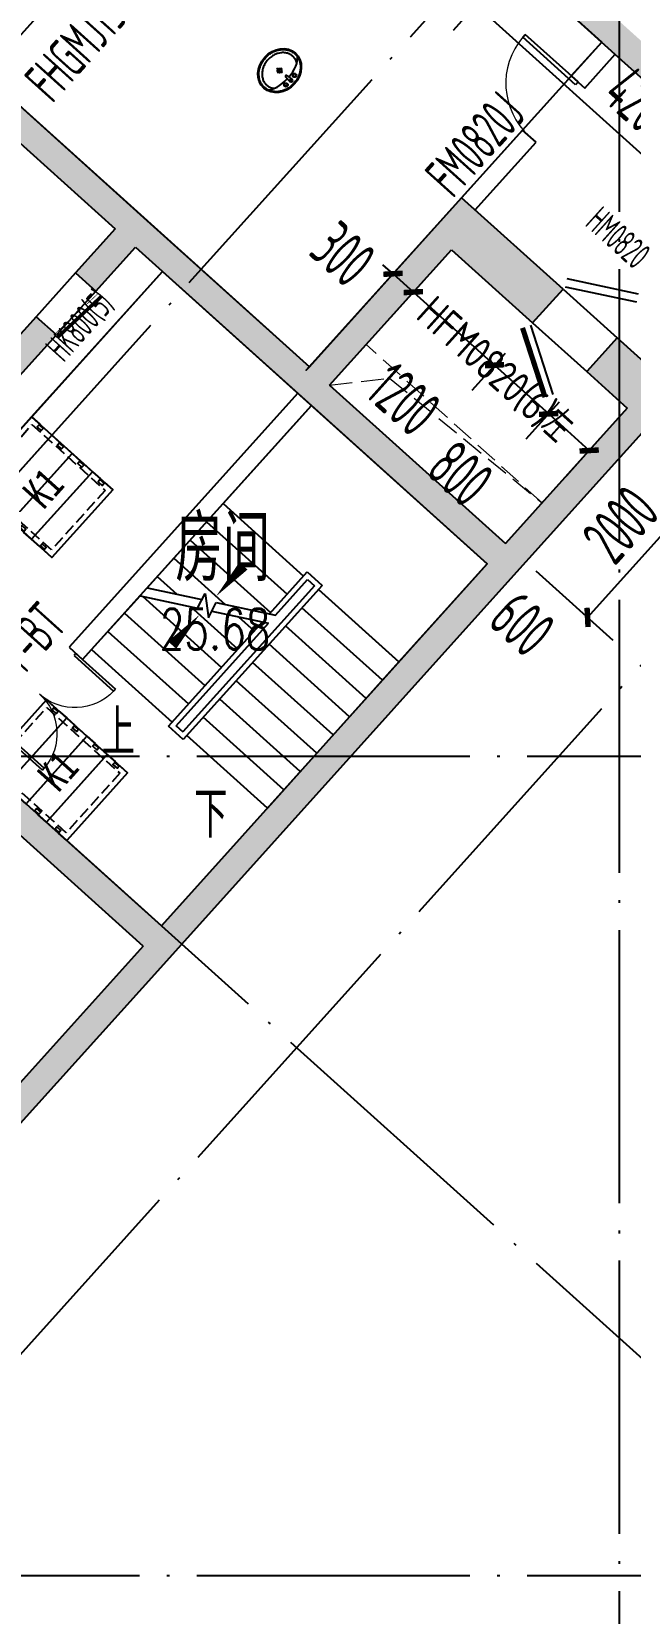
# Model space of a CAD drawing. Extents: x -473190 to 2138458, y -81875 to 2633646.
# Drawn here: x 89196 to 95775, y 47148 to 64521 of the extents above; entities that cross this region are included whole.
import ezdxf

# ---------------------------------------------------------------- set-up
doc = ezdxf.new("R2010")
doc.units = 0
doc.header["$LTSCALE"] = 1000
for name, pattern in [('__DASH', [0.35, 0.25, -0.1]), ('DASH', [0.35, 0.25, -0.1]), ('DOTE', [2.42, 2, -0.2, 0.02, -0.2])]:
    doc.linetypes.add(name, pattern=pattern)
for name, color, linetype in [('A-DIM_SYMB', 3, 'Continuous'), ('A-PUB_TEXT', 7, 'Continuous'), ('A-STAIR', 3, 'Continuous'), ('A-WALL', 2, 'Continuous'), ('DOOR_FIRE', 4, 'Continuous'), ('DOOR_FIRE_TEXT', 7, 'Continuous'), ('DOTE', 1, 'DOTE'), ('LVTRY', 6, 'Continuous'), ('PUB_DIM', 3, 'Continuous'), ('PUB_HATCH', 8, 'Continuous'), ('RF-JSK', 9, 'Continuous'), ('RF-M', 4, 'Continuous'), ('RF-MBH', 11, 'Continuous'), ('RF-QT', 30, 'Continuous'), ('SPACE', 7, 'Continuous'), ('索引线', 252, 'Continuous'), ('雨棚投影', 147, 'Continuous')]:
    doc.layers.add(name, color=color, linetype=linetype)
doc.layers.add('HOLE', color=52, linetype='Continuous', lineweight=15)
doc.styles.add('_TCH_DIM', font='SIMPLEX', dxfattribs={"bigfont": 'GBCBIG'})
doc.styles.add('_TCH_DIM_T3', font='tssdeng.shx', dxfattribs={"width": 0.564706, "bigfont": '@@@tssdchn.shx'})
doc.styles.add('_TCH_SPACE', font='SIMPLEX', dxfattribs={"height": 5, "bigfont": 'GBCBIG'})
doc.styles.add('_TCH_WINDOW', font='tssdeng.shx', dxfattribs={"width": 0.8, "height": 3.5, "bigfont": 'tssdchn.shx'})
doc.styles.add('TYDG_01', font='', dxfattribs={"width": 0.8})
doc.styles.get('TYDG_01').set_extended_font_data('SimSun')
doc.dimstyles.new('_TCH_ARCH&&150', dxfattribs={"dimtxt": 525, "dimasz": 150, "dimexe": 375, "dimexo": 450, "dimgap": 150, "dimtad": 1, "dimdec": 0, "dimzin": 0, "dimdsep": 46, "dimtxsty": '_TCH_DIM_T3', "dimblk": 'ARCHTICK', "dimcen": 0.09, "dimclrt": 7, "dimazin": 2, "dimtfac": 1, "dimtdec": 0, "dimtix": 1, "dimtmove": 2, "dimatfit": 3, "dimfxl": 0, "dimtolj": 1, "dimtzin": 0, "dimarcsym": 0})

# ---------------------------------------------------------------- blocks, each defined once
blk = doc.blocks.new('A$C4F5A101F')
at = {"layer": 'DOTE', "color": 16, "linetype": 'DOTE', "ltscale": 1.5}
blk.add_line((-106989.7, 16373.7), (-106989.7, -213765.2), dxfattribs=at)
at = {"layer": 'DOTE', "color": 127, "linetype": 'DOTE', "ltscale": 1.5}
for p, q in [((-204013.3, -198812), (-71274.2, -51390.3)), ((-199059.6, -203024.4), (-66443.7, -55739.6)), ((-124088.3, -92501.6), (-100449.2, -113786.4)), ((-39660.8, -101507.4), (-168489.7, -101507.4)), ((-39660.8, -110507.4), (-168489.7, -110507.4))]:
    blk.add_line(p, q, dxfattribs=at)
blk = doc.blocks.new('RFJSK1')
at = {"layer": 'RF-JSK'}
for p, q in [((220418, 104411), (220418, 104351)), ((221398, 104411), (221398, 104351)), ((220418, 104111), (220418, 104051)), ((221398, 104111), (221398, 104051)), ((220418, 103811), (220418, 103751)), ((221398, 103811), (221398, 103751)), ((220418, 103511), (220418, 103451)), ((221398, 103511), (221398, 103451))]:
    blk.add_line(p, q, dxfattribs=at)
for points in [[(220408, 104531), (221408, 104531), (221408, 103331), (220408, 103331), (220408, 104531)], [(220408, 104411), (220408, 104531), (221408, 104531), (221408, 104411)], [(220408, 104411), (220448, 104411), (220448, 104351), (220408, 104351)], [(221408, 104351), (221408, 104231), (220408, 104231), (220408, 104351)], [(221408, 104411), (221368, 104411), (221368, 104351), (221408, 104351)], [(220408, 104111), (220408, 104231), (221408, 104231), (221408, 104111)], [(220408, 104111), (220448, 104111), (220448, 104051), (220408, 104051)], [(221408, 104111), (221368, 104111), (221368, 104051), (221408, 104051)], [(221408, 104051), (221408, 103931), (220408, 103931), (220408, 104051)], [(220408, 103811), (220408, 103931), (221408, 103931), (221408, 103811)], [(220408, 103811), (220448, 103811), (220448, 103751), (220408, 103751)], [(221408, 103751), (221408, 103631), (220408, 103631), (220408, 103751)], [(221408, 103811), (221368, 103811), (221368, 103751), (221408, 103751)], [(220408, 103511), (220408, 103631), (221408, 103631), (221408, 103511)], [(220408, 103511), (220448, 103511), (220448, 103451), (220408, 103451)], [(221408, 103451), (221408, 103331), (220408, 103331), (220408, 103451)], [(221408, 103511), (221368, 103511), (221368, 103451), (221408, 103451)]]:
    blk.add_lwpolyline(points, dxfattribs=at)
at = {"layer": 'RF-JSK', "linetype": '__DASH', "ltscale": 0.5}
blk.add_lwpolyline([(220468, 104471), (221348, 104471), (221348, 103391), (220468, 103391)], close=True, dxfattribs=at)
at = {"layer": 'RF-JSK', "color": 110, "style": 'TYDG_01', "width": 0.8}
blk.add_text('K1', height=339.9, dxfattribs=at).set_placement((220727, 103744))
blk = doc.blocks.new('$DorLib2D$00000002')
for p, q in [((-0.5, 0), (-0.5, 0.4875)), ((-0.475, 0.4875), (-0.5, 0.4875)), ((-0.475, 0), (-0.475, 0.4875)), ((0.475, 0), (0.475, 0.4875)), ((0.475, 0.4875), (0.5, 0.4875)), ((0.5, 0), (0.5, 0.4875)), ((-0.5, 0), (-0.475, 0)), ((0.5, 0), (0.475, 0))]:
    blk.add_line(p, q)
at = {"lineweight": 13}
for centre, start, end in [((-0.4875, 0), 0, 88.53072), ((0.4875, 0), 91.46928, 180)]:
    blk.add_arc(centre, 0.4875, start, end, dxfattribs=at)
blk = doc.blocks.new('$DorLib2D$00000001')
for p, q in [((0.45, 0.975), (0.5, 0.975)), ((0.45, 0), (0.45, 0.975)), ((0.5, 0), (0.5, 0.975)), ((0.5, 0), (0.45, 0))]:
    blk.add_line(p, q)
at = {"lineweight": 13}
blk.add_arc((0.475, 0), 0.975, 91.4693, 180, dxfattribs=at)
blk = doc.blocks.new('$DorLib2D$00000196')
at = {"color": 0}
for p, q in [((-0.5, 0.357), (0.366, 0.857)), ((-0.5, -0.357), (0.366, -0.857)), ((-0.557, -0.456), (0.309, -0.956))]:
    blk.add_line(p, q, dxfattribs=at)
at = {"color": 0, "const_width": 0.0714}
blk.add_lwpolyline([(-0.557, 0.456), (0.309, 0.956)], dxfattribs=at)
blk = doc.blocks.new('$DorLib2D$00000249')
at = {"color": 0}
for points, const_width in [([(-0.504, 0.274), (0.492, 0.361)], 0.06), ([(0.207, 0.262), (0.496, 0.287)], 0.01), ([(-0.5, 0.2), (-0.254, 0.221)], 0.01), ([(-0.156, 0.23), (0.13, 0.255)], 0.01)]:
    blk.add_lwpolyline(points, dxfattribs=dict(at, const_width=const_width))
blk = doc.blocks.new('rfk')
at = {"layer": 'PUB_HATCH'}
for points in [[(507278.2, -754115.3), (507479, -753892.4), (506289.9, -752821.8), (506049.6, -752740), (505940.6, -752910.9)], [(509351.6, -755847.7), (509411.1, -755632.1), (507479, -753892.4), (507278.2, -754115.3), (509210.4, -755855.1)], [(500276.4, -754269.9), (500298.6, -754693.5), (501710.5, -755964.9), (501862.2, -756020.7), (502022.8, -755842.3)], [(503925.2, -757689.8), (504066.4, -757682.4), (505404.7, -756196.1), (505516.3, -755623.8), (503843.5, -757481.7)], [(505404.7, -756196.1), (506296.4, -756999.1), (506631, -756627.5), (505516.3, -755623.8)], [(501862.2, -756020.7), (501933.5, -756165.6), (503865.7, -757905.4), (503925.2, -757689.8), (503843.5, -757481.7), (502022.8, -755842.3)], [(501710.5, -755964.9), (501275.6, -756447.9), (501498.6, -756648.7), (501933.5, -756165.6), (501862.2, -756020.7)], [(500494.9, -757763.4), (501063.6, -757131.7), (500840.7, -756931), (500271.9, -757562.7), (500343.2, -757707.6)], [(507671.4, -757564.3), (507225.5, -757162.8), (506891, -757534.4), (507336.8, -757935.9), (507600.7, -757792.2)], [(503925.2, -757689.8), (503865.7, -757905.4), (505797.8, -759645.1), (505939.1, -759637.7), (505998.6, -759422.2), (504066.4, -757682.4)], [(507600.7, -757792.2), (507336.8, -757935.9), (505998.6, -759422.2), (505939.1, -759637.7), (506020.8, -759845.9), (507794, -757876.5)], [(505939.1, -759637.7), (505797.8, -759645.1), (502218, -763620.9), (502158.5, -763836.5), (502240.2, -764044.6), (506020.8, -759845.9)], [(502158.5, -763836.5), (502218, -763620.9), (500285.8, -761881.2), (500085.1, -762104.1), (502017.3, -763843.9)], [(502158.5, -763836.5), (502017.3, -763843.9), (500377.9, -765664.6), (500600.8, -765865.3), (502240.2, -764044.6)]]:
    blk.add_hatch(color=256, dxfattribs=at).paths.add_polyline_path(points)
at = {"color": 2}
blk.add_lwpolyline([(503843.5, -757481.7), (503810, -757518.8), (507055.3, -753914.6), (503488.2, -750702.8), (500276.4, -754269.9), (503843.5, -757481.7)], dxfattribs=at)
at = {"color": 2, "elevation": -650}
blk.add_lwpolyline([(498650.9, -760409.1), (502230.7, -756433.3), (505797.8, -759645.1), (502218, -763620.9), (498650.9, -760409.1)], dxfattribs=at)
at = {"color": 4}
blk.add_lwpolyline([(500792.1, -758031), (502230.7, -756433.3)], dxfattribs=at)
at = {"layer": 'A-DIM_SYMB'}
for points in [[(502827.5, -762010, 0, 0, 0), (504848.3, -759765.7, 0, 0, 0), (503845, -758862.4, 0, 0, 0), (502817.9, -760003.1, 0, 120, 0), (503119, -759668.7, 0, 0, 0)], [(501824.2, -761106.7, 0, 0, 0), (502637.2, -760203.7, 0, 120, 0), (502336.1, -760538.2, 0, 0, 0)]]:
    blk.add_lwpolyline(points, format="xyseb", dxfattribs=at)
at = {"layer": 'A-STAIR'}
for p, q in [((503865.7, -757905.4), (502895.4, -758982.9)), ((505797.8, -759645.1), (503865.7, -757905.4)), ((502060.3, -759910.5), (502895.4, -758982.9)), ((502895.4, -758982.9), (503779.8, -759779.2)), ((502895.4, -758982.9), (503779.8, -759779.2)), ((502714.8, -759183.6), (503599.1, -759979.8)), ((502534.1, -759384.2), (503418.4, -760180.5)), ((502353.4, -759584.9), (502917.3, -760092.6)), ((504827.6, -760722.7), (505797.8, -759645.1)), ((502172.8, -759785.5), (502389.1, -759980.4)), ((503898.7, -759886.3), (502453.3, -761491.5)), ((503898.7, -759886.3), (502453.3, -761491.5)), ((503983.4, -759881.8), (502457.8, -761576.2)), ((503404.3, -760196.1), (503819.9, -759734.6)), ((503472.1, -760210.6), (503824.4, -759819.3)), ((503472.1, -760210.6), (503824.4, -759819.3)), ((503819.9, -759734.6), (503983.4, -759881.8)), ((503824.4, -759819.3), (503898.7, -759886.3)), ((503824.4, -759819.3), (503898.7, -759886.3)), ((501450.1, -760588.1), (501983, -759996.3)), ((501983, -759996.3), (502616.2, -760130.9)), ((502009.6, -760001.9), (502876.4, -760782.4)), ((502060.3, -759910.5), (502663.2, -760038.6)), ((502616.2, -760130.9), (502697.2, -759971.9)), ((502697.2, -759971.9), (502734.6, -760238.2)), ((502734.6, -760238.2), (502819.4, -760071.8)), ((502819.4, -760071.8), (503472.1, -760210.6)), ((504827.6, -760722.7), (503943.3, -759926.4)), ((503943.3, -759926.4), (504827.6, -760722.7)), ((501811.4, -760186.8), (502695.8, -760983.1)), ((502537.8, -760114.2), (503057.1, -760581.8)), ((502772.4, -760164.1), (503394.8, -760296.4)), ((503066, -760226.5), (503237.8, -760381.1)), ((504646.9, -760923.3), (503762.6, -760127.1)), ((501630.8, -760387.5), (502515.1, -761183.7)), ((502294.3, -761429), (503327.1, -760282)), ((502379, -761424.5), (503394.8, -760296.4)), ((502379, -761424.5), (503394.8, -760296.4)), ((504466.3, -761124), (503581.9, -760327.7)), ((501450.1, -760588.1), (502334.4, -761384.4)), ((504285.6, -761324.6), (503401.3, -760528.4)), ((504104.9, -761525.3), (503220.6, -760729)), ((504827.6, -760722.7), (503382.3, -762327.9)), ((503924.3, -761725.9), (503039.9, -760929.7)), ((503743.6, -761926.6), (502859.3, -761130.3)), ((502457.8, -761576.2), (502294.3, -761429)), ((502453.3, -761491.5), (502379, -761424.5)), ((502379, -761424.5), (502453.3, -761491.5)), ((503562.9, -762127.2), (502678.6, -761330.9)), ((503382.3, -762327.9), (502497.9, -761531.6))]:
    blk.add_line(p, q, dxfattribs=at)
at = {"layer": 'A-WALL'}
for p, q in [((507055.3, -753914.6), (506720.7, -754286.2)), ((506869.4, -754420), (507203.9, -754048.4)), ((506720.7, -754286.2), (506869.4, -754420)), ((506185.4, -754880.7), (505516.3, -755623.8)), ((505664.9, -755757.7), (506334, -755014.5)), ((506334, -755014.5), (506185.4, -754880.7)), ((503717, -757771.5), (501204.2, -760562.4)), ((501352.8, -760696.2), (503865.7, -757905.4)), ((501204.2, -760562.4), (501352.8, -760696.2))]:
    blk.add_line(p, q, dxfattribs=at)
at = {"layer": 'RF-M'}
for p, q in [((501275.6, -756447.9), (500840.7, -756931)), ((501498.6, -756648.7), (501063.6, -757131.7)), ((506631, -756627.5, 150), (507225.5, -757162.8, 150)), ((506296.4, -756999.1, 150), (506891, -757534.4, 150))]:
    blk.add_line(p, q, dxfattribs=at)
at = {"layer": 'RF-M', "lineweight": 15}
blk.add_line((501176.9, -757603.7), (501846, -756860.6), dxfattribs=at)
at = {"layer": 'RF-QT'}
for p, q in [((507278.2, -754115.3), (505940.6, -752910.9)), ((509210.4, -755855.1), (507278.2, -754115.3)), ((500276.4, -754269.9), (502022.8, -755842.3)), ((500298.6, -754693.5), (501710.5, -755964.9)), ((503843.5, -757481.7), (505516.3, -755623.8)), ((506631, -756627.5), (505516.3, -755623.8)), ((502022.8, -755842.3), (503843.5, -757481.7)), ((501710.5, -755964.9), (501275.6, -756447.9)), ((501498.6, -756648.7), (501933.5, -756165.6)), ((501933.5, -756165.6), (503865.7, -757905.4)), ((504066.4, -757682.4), (505404.7, -756196.1)), ((505404.7, -756196.1), (506296.4, -756999.1)), ((501275.6, -756447.9), (501498.6, -756648.7)), ((506296.4, -756999.1), (506631, -756627.5)), ((500840.7, -756931), (500271.9, -757562.7)), ((501063.6, -757131.7), (500840.7, -756931)), ((500494.9, -757763.4), (501063.6, -757131.7)), ((507225.5, -757162.8), (506891, -757534.4)), ((507671.4, -757564.3), (507225.5, -757162.8)), ((506891, -757534.4), (507336.8, -757935.9)), ((504066.4, -757682.4), (505998.6, -759422.2)), ((503865.7, -757905.4), (505797.8, -759645.1)), ((507336.8, -757935.9), (505998.6, -759422.2)), ((507794, -757876.5), (506020.8, -759845.9)), ((505797.8, -759645.1), (502218, -763620.9)), ((506020.8, -759845.9), (502240.2, -764044.6)), ((502218, -763620.9), (500285.8, -761881.2)), ((502017.3, -763843.9), (500085.1, -762104.1)), ((502017.3, -763843.9), (500377.9, -765664.6)), ((502240.2, -764044.6), (500600.8, -765865.3))]:
    blk.add_line(p, q, dxfattribs=at)
at = {"layer": 'DOOR_FIRE'}
ref = blk.add_blockref('$DorLib2D$00000002', (500986.4, -753630.8), dxfattribs=dict(at, xscale=-1500, yscale=-1500, zscale=200, rotation=227.9999999999793))
ref.add_attrib('A', 'FHGMJ1522', (501021, -754598.5), dxfattribs={"layer": 'DOOR_FIRE_TEXT', "height": 446.25, "rotation": 48, "style": '_TCH_WINDOW', "width": 0.564706})
ref = blk.add_blockref('$DorLib2D$00000001', (506527.4, -754650.3), dxfattribs=dict(at, xscale=800, yscale=800, zscale=200, rotation=47.99999999995888))
ref.add_attrib('A', 'FM0820J', (505421.2, -755641.9), dxfattribs={"layer": 'DOOR_FIRE_TEXT', "height": 446.25, "rotation": 48, "style": '_TCH_WINDOW', "width": 0.564706})
ref = blk.add_blockref('$DorLib2D$00000002', (500877, -761075.2), dxfattribs=dict(at, xscale=1200, yscale=-1200, zscale=200, rotation=47.99999999980147))
ref.add_attrib('A', 'FM1221Y-BT', (500026.1, -761632.8), dxfattribs={"layer": 'DOOR_FIRE_TEXT', "height": 446.25, "rotation": 48, "style": '_TCH_WINDOW', "width": 0.564706})
at = {"layer": 'RF-JSK', "linetype": 'ByBlock', "rotation": 48.00000000007903}
for p in [(430322.5, -992514), (430485.4, -995621)]:
    blk.add_blockref('RFJSK1', p, dxfattribs=at)
at = {"layer": 'RF-M'}
ref = blk.add_blockref('$DorLib2D$00000196', (506761, -757081), dxfattribs=dict(at, xscale=800, yscale=-800, zscale=500, rotation=317.999999999987))
ref.add_attrib('A', 'HFM0820(6)左', (504998.2, -756938.6), dxfattribs={"layer": 'RF-MBH', "height": 350, "rotation": 318, "style": '_TCH_WINDOW', "width": 0.8})
at = {"layer": 'RF-M', "lineweight": 15}
ref = blk.add_blockref('$DorLib2D$00000249', (501169.6, -756789.8), dxfattribs=dict(at, xscale=-650, yscale=650, zscale=300, rotation=227.9999999999941))
ref.add_attrib('A', 'HK800(5)', (501145.8, -757442.2), dxfattribs={"layer": 'RF-MBH', "lineweight": 15, "height": 297.5, "rotation": 48, "style": '_TCH_WINDOW', "width": 0.564706})
at = {"layer": 'A-PUB_TEXT', "style": '_TCH_DIM'}
for s, p in [('上', (501562.5, -761748.7)), ('下', (502579.7, -762652))]:
    blk.add_text(s, height=506.4, dxfattribs=at).set_placement(p)
at = {"layer": 'RF-M', "color": 11, "style": '_TCH_WINDOW', "width": 0.564706}
blk.add_text('HM0820', height=297.5, rotation=318, dxfattribs=at).set_placement((506860.5, -755923.9))
at = {"layer": 'SPACE', "color": 2, "style": '_TCH_SPACE'}
blk.add_text('房间', height=723.4, dxfattribs=at).set_placement((502371.1, -759838.8))
at = {"layer": 'SPACE', "color": 2, "style": '_TCH_SPACE', "width": 0.705882}
blk.add_text('25.68', height=446.25, dxfattribs=at).set_placement((502199.9, -760586.9))
blk = doc.blocks.new('A$C11751E51')
at = {"layer": 'HOLE', "linetype": 'DASH'}
blk.add_lwpolyline([(26238.2, 33026.1), (25836.7, 32580.2), (27768.9, 30840.5), (28170.4, 31286.4)], close=True, dxfattribs=at)
blk.add_lwpolyline([(25836.7, 32580.2), (26495, 32658.2), (28170.4, 31286.4)], dxfattribs=at)
blk = doc.blocks.new('_ArchTick')
at = {"color": 0, "linetype": 'ByBlock', "const_width": 0.4}
blk.add_lwpolyline([(-0.5, -0.5), (0.5, 0.5)], dxfattribs=at)
blk = doc.blocks.new('*D2361')
at = {"layer": 'Defpoints', "color": 0, "transparency": 16777216}
for p in [(94248, 65901), (94322, 65834), (93706, 65149)]:
    blk.add_point(p, dxfattribs=at)
at = {"layer": 'PUB_DIM', "color": 0, "lineweight": -2, "transparency": 16777216}
for p, q in [((93947, 65566), (93380, 64937)), ((94021, 65499), (93455, 64870)), ((93631, 65216), (93520, 65316)), ((93631, 65216), (93706, 65149)), ((93706, 65149), (93817, 65048))]:
    blk.add_line(p, q, dxfattribs=at)
at = {"layer": 'PUB_DIM', "color": 0, "lineweight": -2, "transparency": 16777216, "xscale": 150, "yscale": 150, "zscale": 150}
for p, rotation in [((93631, 65216), 318.0000000010986), ((93706, 65149), 138.0000000010986)]:
    blk.add_blockref('_ArchTick', p, dxfattribs=dict(at, rotation=rotation))
at = {"layer": 'PUB_DIM', "color": 7, "transparency": 16777216, "insert": (92646, 65106), "char_height": 525, "attachment_point": 5, "rotation": 318, "style": '_TCH_DIM_T3'}
blk.add_mtext('\\A1;100', dxfattribs=at)
blk = doc.blocks.new('*D2363')
at = {"layer": 'Defpoints', "color": 0, "transparency": 16777216}
for p in [(94694, 65499), (97815, 62689), (97199, 62004)]:
    blk.add_point(p, dxfattribs=at)
at = {"layer": 'PUB_DIM', "color": 0, "lineweight": -2, "transparency": 16777216}
for p, q in [((94393, 65165), (93826, 64535)), ((94077, 64814), (97199, 62004)), ((97514, 62354), (96948, 61725))]:
    blk.add_line(p, q, dxfattribs=at)
at = {"layer": 'PUB_DIM', "color": 0, "lineweight": -2, "transparency": 16777216, "xscale": 150, "yscale": 150, "zscale": 150}
for p, rotation in [((94077, 64814), 138.0000000010969), ((97199, 62004), 318.0000000010969)]:
    blk.add_blockref('_ArchTick', p, dxfattribs=dict(at, rotation=rotation))
at = {"layer": 'PUB_DIM', "color": 7, "transparency": 16777216, "insert": (95914, 63715), "char_height": 525, "attachment_point": 5, "rotation": 318, "style": '_TCH_DIM_T3'}
blk.add_mtext('\\A1;4200', dxfattribs=at)
blk = doc.blocks.new('*D2917')
at = {"layer": 'Defpoints', "color": 0, "transparency": 16777216}
for p in [(93586, 62325), (93809, 62125), (93390, 61660)]:
    blk.add_point(p, dxfattribs=at)
at = {"layer": 'PUB_DIM', "color": 0, "lineweight": -2, "transparency": 16777216}
for p, q in [((93285, 61991), (92916, 61582)), ((93167, 61861), (93056, 61961)), ((93167, 61861), (93390, 61660)), ((93508, 61790), (93139, 61381)), ((93390, 61660), (93502, 61560))]:
    blk.add_line(p, q, dxfattribs=at)
at = {"layer": 'PUB_DIM', "color": 0, "lineweight": -2, "transparency": 16777216, "xscale": 150, "yscale": 150, "zscale": 150}
for p, rotation in [((93167, 61861), 317.9999999999883), ((93390, 61660), 137.9999999999884)]:
    blk.add_blockref('_ArchTick', p, dxfattribs=dict(at, rotation=rotation))
at = {"layer": 'PUB_DIM', "color": 7, "transparency": 16777216, "insert": (92617, 62078), "char_height": 525, "attachment_point": 5, "rotation": 318, "style": '_TCH_DIM_T3'}
blk.add_mtext('\\A1;300', dxfattribs=at)
blk = doc.blocks.new('*D2918')
at = {"layer": 'Defpoints', "color": 0, "transparency": 16777216}
for p in [(93809, 62125), (94701, 61322), (94282, 60857)]:
    blk.add_point(p, dxfattribs=at)
at = {"layer": 'PUB_DIM', "color": 0, "lineweight": -2, "transparency": 16777216}
for p, q in [((93508, 61790), (93139, 61381)), ((93390, 61660), (94282, 60857)), ((94399, 60987), (94031, 60578))]:
    blk.add_line(p, q, dxfattribs=at)
at = {"layer": 'PUB_DIM', "color": 0, "lineweight": -2, "transparency": 16777216, "xscale": 150, "yscale": 150, "zscale": 150}
for p, rotation in [((93390, 61660), 137.9999999999882), ((94282, 60857), 317.9999999999882)]:
    blk.add_blockref('_ArchTick', p, dxfattribs=dict(at, rotation=rotation))
at = {"layer": 'PUB_DIM', "color": 7, "transparency": 16777216, "insert": (93284, 60484), "char_height": 525, "attachment_point": 5, "rotation": 318, "style": '_TCH_DIM_T3'}
blk.add_mtext('\\A1;1200', dxfattribs=at)
blk = doc.blocks.new('*D2919')
at = {"layer": 'Defpoints', "color": 0, "transparency": 16777216}
for p in [(94701, 61322), (95295, 60786), (94877, 60322)]:
    blk.add_point(p, dxfattribs=at)
at = {"layer": 'PUB_DIM', "color": 0, "lineweight": -2, "transparency": 16777216}
for p, q in [((94399, 60987), (94031, 60578)), ((94282, 60857), (94877, 60322)), ((94994, 60452), (94626, 60043))]:
    blk.add_line(p, q, dxfattribs=at)
at = {"layer": 'PUB_DIM', "color": 0, "lineweight": -2, "transparency": 16777216, "xscale": 150, "yscale": 150, "zscale": 150}
for p, rotation in [((94282, 60857), 137.9999999999884), ((94877, 60322), 317.9999999999883)]:
    blk.add_blockref('_ArchTick', p, dxfattribs=dict(at, rotation=rotation))
at = {"layer": 'PUB_DIM', "color": 7, "transparency": 16777216, "insert": (93907, 59666), "char_height": 525, "attachment_point": 5, "rotation": 318, "style": '_TCH_DIM_T3'}
blk.add_mtext('\\A1;800', dxfattribs=at)
blk = doc.blocks.new('*D2920')
at = {"layer": 'Defpoints', "color": 0, "transparency": 16777216}
for p in [(95295, 60786), (95741, 60385), (95322, 59920)]:
    blk.add_point(p, dxfattribs=at)
at = {"layer": 'PUB_DIM', "color": 0, "lineweight": -2, "transparency": 16777216}
for p, q in [((94994, 60452), (94626, 60043)), ((94877, 60322), (95322, 59920)), ((95440, 60051), (95072, 59641))]:
    blk.add_line(p, q, dxfattribs=at)
at = {"layer": 'PUB_DIM', "color": 0, "lineweight": -2, "transparency": 16777216, "xscale": 150, "yscale": 150, "zscale": 150}
for p, rotation in [((94877, 60322), 137.999999999988), ((95322, 59920), 317.9999999999881)]:
    blk.add_blockref('_ArchTick', p, dxfattribs=dict(at, rotation=rotation))
at = {"layer": 'PUB_DIM', "color": 7, "transparency": 16777216, "insert": (94587, 58017), "char_height": 525, "attachment_point": 5, "rotation": 318, "style": '_TCH_DIM_T3'}
blk.add_mtext('\\A1;600', dxfattribs=at)
blk = doc.blocks.new('*D2921')
at = {"layer": 'Defpoints', "color": 0, "transparency": 16777216}
for p in [(95741, 60385), (96643, 59573), (94403, 58899)]:
    blk.add_point(p, dxfattribs=at)
at = {"layer": 'PUB_DIM', "color": 0, "lineweight": -2, "transparency": 16777216}
for p, q in [((96075, 60084), (96921, 59322)), ((95304, 58087), (96643, 59573)), ((94737, 58598), (95583, 57836))]:
    blk.add_line(p, q, dxfattribs=at)
at = {"layer": 'PUB_DIM', "color": 0, "lineweight": -2, "transparency": 16777216, "xscale": 150, "yscale": 150, "zscale": 150}
for p, rotation in [((96643, 59573), 48.00000000082001), ((95304, 58087), 228.00000000082)]:
    blk.add_blockref('_ArchTick', p, dxfattribs=dict(at, rotation=rotation))
at = {"layer": 'PUB_DIM', "color": 7, "transparency": 16777216, "insert": (95667, 59106), "char_height": 525, "attachment_point": 5, "rotation": 48, "style": '_TCH_DIM_T3'}
blk.add_mtext('\\A1;2000', dxfattribs=at)
blk = doc.blocks.new('*D2922')
at = {"layer": 'Defpoints', "color": 0, "transparency": 16777216}
for p in [(96075, 60757), (95741, 60385), (96977, 59945)]:
    blk.add_point(p, dxfattribs=at)
at = {"layer": 'PUB_DIM', "color": 0, "lineweight": -2, "transparency": 16777216}
for p, q in [((96410, 60455), (97256, 59694)), ((96075, 60084), (96921, 59322)), ((96643, 59573), (96977, 59945)), ((96977, 59945), (97078, 60056)), ((96643, 59573), (96542, 59462))]:
    blk.add_line(p, q, dxfattribs=at)
at = {"layer": 'PUB_DIM', "color": 0, "lineweight": -2, "transparency": 16777216, "xscale": 150, "yscale": 150, "zscale": 150}
for p, rotation in [((96977, 59945), 228.00000000082), ((96643, 59573), 48.00000000081997)]:
    blk.add_blockref('_ArchTick', p, dxfattribs=dict(at, rotation=rotation))
at = {"layer": 'PUB_DIM', "color": 7, "transparency": 16777216, "insert": (96503, 60035), "char_height": 525, "attachment_point": 5, "rotation": 48, "style": '_TCH_DIM_T3'}
blk.add_mtext('\\A1;500', dxfattribs=at)
blk = doc.blocks.new('$lvtry$00000173')
at = {"color": 0}
for p, q in [((-11, -125, 0), (-16, -50, 0)), ((12, -125, 0), (16, -50, 0)), ((-35, -219, 0), (40, -219, 0)), ((2, -177, 0), (2, -260, 0))]:
    blk.add_line(p, q, dxfattribs=at)
for centre, radius in [((-69, -62, 0), 20.6), ((-69, -62, 0), 15.6), ((0, -50, 0), 15.8), ((72, -62, 0), 20.6), ((72, -62, 0), 15.6), ((2, -219, 0), 23.4)]:
    blk.add_circle(centre, radius, dxfattribs=at)
blk.add_arc((1, -117, 0), 13.9, 215.486, 324.514, dxfattribs=at)
blk.add_ellipse((2, -219, 0), major_axis=(-259, 0), ratio=0.848663, dxfattribs=at)
for start_param, end_param in [(4.764585, 5.931457), (3.493317, 4.671733)]:
    blk.add_ellipse((2, -215, 0), major_axis=(-259, 0), ratio=0.459125, start_param=start_param, end_param=end_param, dxfattribs=at)
for points, knots in [([(-247, -219, 0), (-247, -226, 0), (-247, -233, 0), (-245, -253, 0), (-242, -264, 0), (-234, -288, 0), (-229, -299, 0), (-216, -321, 0), (-209, -331, 0), (-192, -351, 0), (-183, -360, 0), (-162, -377, 0), (-151, -385, 0), (-127, -399, 0), (-115, -405, 0), (-88, -415, 0), (-75, -419, 0), (-47, -425, 0), (-32, -427, 0), (-4, -429, 0), (11, -429, 0), (40, -426, 0), (54, -424, 0), (82, -418, 0), (96, -413, 0), (122, -403, 0), (134, -397, 0), (158, -383, 0), (169, -375, 0), (189, -357, 0), (198, -348, 0), (215, -328, 0), (222, -318, 0), (234, -296, 0), (239, -284, 0), (246, -261, 0), (248, -249, 0), (251, -225, 0), (251, -213, 0), (249, -189, 0), (246, -177, 0), (239, -154, 0), (234, -143, 0), (222, -121, 0), (215, -110, 0), (199, -90, 0), (190, -81, 0), (170, -63, 0), (159, -55, 0), (135, -41, 0), (123, -35, 0), (97, -24, 0), (83, -20, 0), (55, -13, 0), (41, -11, 0), (12, -9, 0), (-3, -9, 0), (-31, -10, 0), (-46, -12, 0), (-74, -18, 0), (-87, -22, 0), (-114, -32, 0), (-126, -38, 0), (-150, -52, 0), (-162, -60, 0), (-182, -77, 0), (-192, -86, 0), (-209, -106, 0), (-216, -116, 0), (-228, -138, 0), (-234, -149, 0), (-242, -172, 0), (-244, -184, 0), (-247, -204, 0), (-247, -211, 0), (-247, -219, 0)], [0, 0, 0, 0, 0.105369, 0.105369, 0.278747, 0.278747, 0.452125, 0.452125, 0.625504, 0.625504, 0.798882, 0.798882, 0.97226, 0.97226, 1.145639, 1.145639, 1.319017, 1.319017, 1.492395, 1.492395, 1.665774, 1.665774, 1.839152, 1.839152, 2.01253, 2.01253, 2.185909, 2.185909, 2.359287, 2.359287, 2.532665, 2.532665, 2.706044, 2.706044, 2.879422, 2.879422, 3.0528, 3.0528, 3.226179, 3.226179, 3.399557, 3.399557, 3.572935, 3.572935, 3.746313, 3.746313, 3.919692, 3.919692, 4.09307, 4.09307, 4.266448, 4.266448, 4.439827, 4.439827, 4.613205, 4.613205, 4.786583, 4.786583, 4.959962, 4.959962, 5.13334, 5.13334, 5.306718, 5.306718, 5.480097, 5.480097, 5.653475, 5.653475, 5.826853, 5.826853, 6.000232, 6.000232, 6.17361, 6.17361, 6.283185, 6.283185, 6.283185, 6.283185]), ([(-184, -131, 0), (-185, -133, 0), (-186, -135, 0), (-191, -143, 0), (-195, -149, 0), (-201, -161, 0), (-203, -168, 0), (-207, -180, 0), (-209, -187, 0), (-211, -199, 0), (-212, -205, 0), (-212, -214, 0), (-212, -216, 0), (-212, -219, 0), (-212, -225, 0), (-212, -232, 0), (-210, -246, 0), (-208, -254, 0), (-204, -266, 0), (-202, -272, 0), (-198, -281, 0), (-196, -286, 0), (-189, -298, 0), (-185, -304, 0), (-176, -316, 0), (-171, -322, 0), (-161, -332, 0), (-156, -337, 0), (-143, -347, 0), (-135, -353, 0), (-121, -362, 0), (-116, -365, 0), (-105, -370, 0), (-100, -373, 0), (-88, -378, 0), (-82, -380, 0), (-69, -384, 0), (-63, -386, 0), (-47, -389, 0), (-38, -391, 0), (-21, -393, 0), (-12, -393, 0), (7, -394, 0), (16, -393, 0), (34, -392, 0), (43, -390, 0), (59, -387, 0), (67, -385, 0), (83, -380, 0), (91, -378, 0), (106, -372, 0), (113, -368, 0), (127, -361, 0), (133, -357, 0), (146, -348, 0), (152, -343, 0), (163, -333, 0), (169, -328, 0), (178, -317, 0), (183, -312, 0), (190, -301, 0), (194, -296, 0), (200, -284, 0), (204, -277, 0), (209, -264, 0), (210, -258, 0), (213, -246, 0), (214, -241, 0), (216, -227, 0), (216, -219, 0), (215, -206, 0), (214, -200, 0), (213, -189, 0), (211, -183, 0), (206, -167, 0), (202, -156, 0), (193, -141, 0), (190, -136, 0), (187, -131, 0)], [5.740897, 5.740897, 5.740897, 5.740897, 5.780874, 5.780874, 5.896829, 5.896829, 6.012784, 6.012784, 6.128739, 6.128739, 6.240697, 6.240697, 6.283185, 6.283185, 6.283185, 6.399826, 6.399826, 6.5409, 6.5409, 6.634, 6.634, 6.7271, 6.7271, 6.852188, 6.852188, 6.977276, 6.977276, 7.077377, 7.077377, 7.229977, 7.229977, 7.317389, 7.317389, 7.404801, 7.404801, 7.497094, 7.497094, 7.589386, 7.589386, 7.712334, 7.712334, 7.835281, 7.835281, 7.958228, 7.958228, 8.081175, 8.081175, 8.194983, 8.194983, 8.30879, 8.30879, 8.422598, 8.422598, 8.537599, 8.537599, 8.6526, 8.6526, 8.767602, 8.767602, 8.884432, 8.884432, 8.982435, 8.982435, 9.119467, 9.119467, 9.224191, 9.224191, 9.328914, 9.328914, 9.470087, 9.470087, 9.571187, 9.571187, 9.672288, 9.672288, 9.874489, 9.874489, 9.967059, 9.967059, 9.967059, 9.967059])]:
    blk.add_open_spline(points, degree=3, knots=knots, dxfattribs=at)
for p in [(1, -50), (2, -219, 0)]:
    blk.add_point(p, dxfattribs=at)

msp = doc.modelspace()

# ---------------------------------------------------------------- block references
msp.add_blockref('A$C11751E51', (66633.7, 28058.1))
at = {"layer": 'LVTRY', "rotation": 228.0000000000098}
msp.add_blockref('$lvtry$00000173', (92085, 63948, 0), dxfattribs=at)
at = {"layer": '索引线'}
msp.add_blockref('rfk', (-411595.9, 818320.8), dxfattribs=at)
at = {"layer": '雨棚投影', "linetype": 'DASH', "lineweight": -3, "ltscale": 2}
msp.add_blockref('A$C4F5A101F', (202642, 158068), dxfattribs=at)

# ---------------------------------------------------------------- dimensions: what is measured, and where the dimension line sits
at = {"layer": 'PUB_DIM'}
for base, p1, p2, picture, middle in [((93705.7, 65148.7), (94248.1, 65900.5), (94322.5, 65833.6), '*D2361', (92645.7, 65106.1)), ((93390.3, 61659.9), (93585.8, 62325.4), (93808.8, 62124.7), '*D2917', (92616.7, 62078.5)), ((94282, 60856.9), (93808.8, 62124.7), (94700.5, 61321.7), '*D2918', (93283.8, 60484.5)), ((94876.6, 60321.6), (94700.5, 61321.7), (95295, 60786.4), '*D2919', (93906.8, 59665.9)), ((95322.4, 59920.2), (95295, 60786.4), (95740.9, 60384.9), '*D2920', (94587.4, 58017.3))]:
    dim = msp.add_linear_dim(base=base, p1=p1, p2=p2, angle=318, dimstyle='_TCH_ARCH&&150', dxfattribs=at)
    dim.commit()
    dim.dimension.update_dxf_attribs({"geometry": picture, "text_midpoint": middle, "dimtype": 129})
for p1, p2, distance, picture, middle in [((94694, 65499), (97815.2, 62688.7), -921.7, '*D2363', (95913.9, 63715.5)), ((95740.9, 60384.9), (96075.5, 60756.5), -1213.4, '*D2922', (96503.4, 60034.8)), ((94402.7, 58898.6), (95740.9, 60384.9), -1213.4, '*D2921', (95667, 59105.9))]:
    dim = msp.add_aligned_dim(p1=p1, p2=p2, distance=distance, dimstyle='_TCH_ARCH&&150', dxfattribs=at)
    dim.commit()
    dim.dimension.update_dxf_attribs({"geometry": picture, "text_midpoint": middle})

doc.saveas('drawing.dxf')
